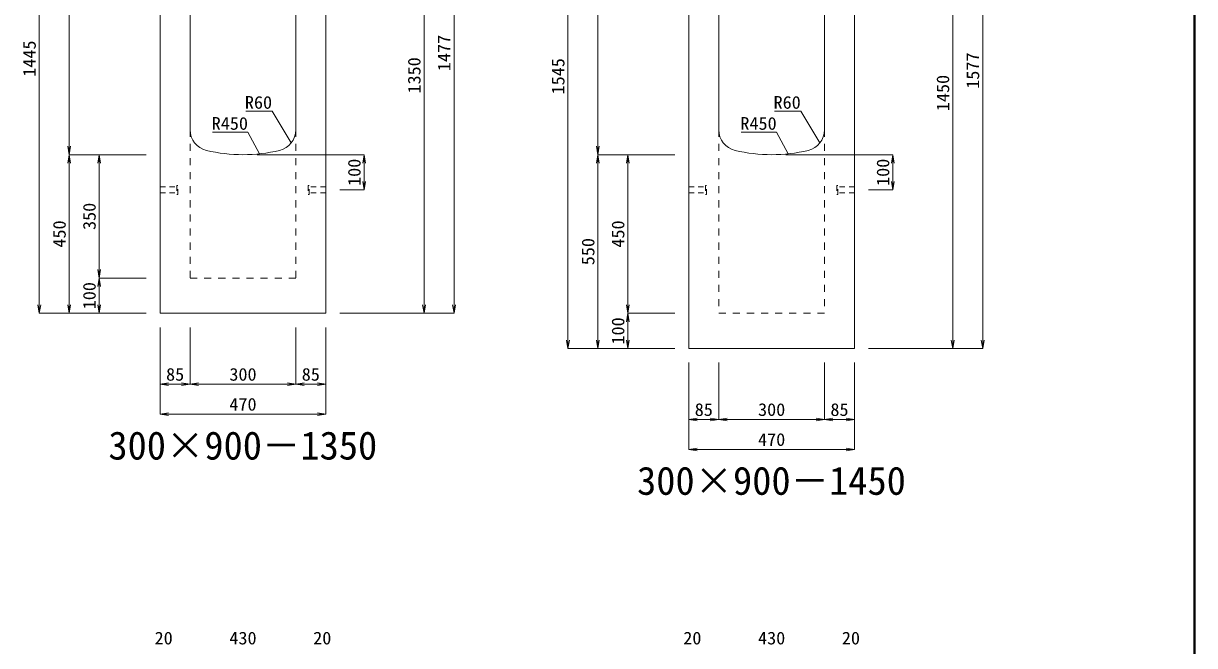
# Model space of a CAD drawing. Units: millimetres at full size. Extents: x -22536 to 51867, y -19720 to 38340.
# Drawn here: x 21277 to 24600, y 24627 to 26392 of the extents above; entities that cross this region are included whole.
import ezdxf
from ezdxf.enums import TextEntityAlignment as Align

# ---------------------------------------------------------------- set-up
doc = ezdxf.new("R2010")
doc.units = ezdxf.units.MM
doc.header["$LTSCALE"] = 20
doc.linetypes.add('USER1', pattern=[2, 1, -1])
doc.linetypes.add('USER2', pattern=[1.35, 0.75, -0.6])
for name, color, linetype, lineweight in [('インサート', 3, 'USER2', 9), ('図枠', 7, 'Continuous', 5), ('寸法線', 7, 'Continuous', 13), ('引出線', 4, 'Continuous', 13), ('本体', 2, 'Continuous', 13)]:
    doc.layers.add(name, color=color, linetype=linetype, lineweight=lineweight)
doc.layers.add('文字', color=7, linetype='Continuous')
doc.styles.add('ＭＳ 明朝', font='')
doc.styles.get('ＭＳ 明朝').set_extended_font_data('MS Mincho')

# ---------------------------------------------------------------- blocks, each defined once
blk = doc.blocks.new('open_arrow')
at = {"color": 0, "linetype": 'Continuous', "lineweight": -2}
blk.add_lwpolyline([(7.5, 1.25), (0, 0), (7.5, -1.25)], dxfattribs=at)

msp = doc.modelspace()

# ---------------------------------------------------------------- linework, layer by layer
at = {"layer": 'インサート'}
for p, q in [((21665, 25928.5), (21712, 25928.5)), ((21665, 25928.5), (21665, 25911.5)), ((21715, 25932.5), (21712, 25932.5)), ((21712, 25932.5), (21712, 25907.5)), ((21715, 25907.5), (21715, 25932.5)), ((22088, 25932.5), (22085, 25932.5)), ((22085, 25932.5), (22085, 25907.5)), ((22088, 25907.5), (22088, 25932.5)), ((22135, 25928.5), (22088, 25928.5)), ((22135, 25911.5), (22135, 25928.5)), ((23165, 25928.5), (23212, 25928.5)), ((23165, 25928.5), (23165, 25911.5)), ((23215, 25932.5), (23212, 25932.5)), ((23212, 25932.5), (23212, 25907.5)), ((23215, 25907.5), (23215, 25932.5)), ((23588, 25932.5), (23585, 25932.5)), ((23585, 25932.5), (23585, 25907.5)), ((23588, 25907.5), (23588, 25932.5)), ((23635, 25928.5), (23588, 25928.5)), ((23635, 25911.5), (23635, 25928.5)), ((21665, 25911.5), (21712, 25911.5)), ((21712, 25907.5), (21715, 25907.5)), ((22085, 25907.5), (22088, 25907.5)), ((22135, 25911.5), (22088, 25911.5)), ((23165, 25911.5), (23212, 25911.5)), ((23212, 25907.5), (23215, 25907.5)), ((23585, 25907.5), (23588, 25907.5)), ((23635, 25911.5), (23588, 25911.5))]:
    msp.add_line(p, q, dxfattribs=at)
at = {"layer": '図枠', "lineweight": 40}
msp.add_line((24600, 19420), (24600, 36040), dxfattribs=at)
at = {"layer": '寸法線'}
for p, q in [((22498.78, 27047), (22498.78, 25570)), ((23998.78, 27047), (23998.78, 25470)), ((21322.06, 25570), (21322.06, 27015)), ((22822.06, 25470), (22822.06, 27015)), ((21407.06, 26920), (21407.06, 26020)), ((22413.78, 26920), (22413.78, 25570)), ((22907.06, 26920), (22907.06, 26020)), ((23913.78, 26920), (23913.78, 25470)), ((21625, 26020), (21407.06, 26020)), ((21407.06, 25570), (21407.06, 26020)), ((21625, 26020), (21407.06, 26020)), ((21492.06, 26020), (21492.06, 25670)), ((21625, 26020), (21492.06, 26020)), ((21940, 26020), (22243.78, 26020)), ((22243.78, 26020), (22243.78, 25920)), ((23125, 26020), (22907.06, 26020)), ((22907.06, 25470), (22907.06, 26020)), ((23125, 26020), (22907.06, 26020)), ((22992.06, 26020), (22992.06, 25570)), ((23125, 26020), (22992.06, 26020)), ((23440, 26020), (23743.78, 26020)), ((23743.78, 26020), (23743.78, 25920)), ((22175, 25920), (22243.78, 25920)), ((23675, 25920), (23743.78, 25920)), ((21625, 25670), (21492.06, 25670)), ((21492.06, 25670), (21492.06, 25570)), ((21625, 25670), (21492.06, 25670)), ((21625, 25570), (21322.06, 25570)), ((21625, 25570), (21407.06, 25570)), ((21625, 25570), (21492.06, 25570)), ((22175, 25570), (22413.78, 25570)), ((22175, 25570), (22498.78, 25570)), ((23125, 25570), (22992.06, 25570)), ((22992.06, 25570), (22992.06, 25470)), ((23125, 25570), (22992.06, 25570)), ((21665, 25530), (21665, 25368.84)), ((21665, 25530), (21665, 25283.84)), ((21750, 25530), (21750, 25368.84)), ((21750, 25530), (21750, 25368.84)), ((22050, 25530), (22050, 25368.84)), ((22050, 25530), (22050, 25368.84)), ((22135, 25530), (22135, 25368.84)), ((22135, 25530), (22135, 25283.84)), ((23125, 25470), (22822.06, 25470)), ((23125, 25470), (22907.06, 25470)), ((23125, 25470), (22992.06, 25470)), ((23675, 25470), (23913.78, 25470)), ((23675, 25470), (23998.78, 25470)), ((23165, 25430), (23165, 25268.84)), ((23165, 25430), (23165, 25183.84)), ((23250, 25430), (23250, 25268.84)), ((23250, 25430), (23250, 25268.84)), ((23550, 25430), (23550, 25268.84)), ((23550, 25430), (23550, 25268.84)), ((23635, 25430), (23635, 25268.84)), ((23635, 25430), (23635, 25183.84)), ((21665, 25368.84), (21750, 25368.84)), ((21750, 25368.84), (22050, 25368.84)), ((22050, 25368.84), (22135, 25368.84)), ((21665, 25283.84), (22135, 25283.84)), ((23165, 25268.84), (23250, 25268.84)), ((23250, 25268.84), (23550, 25268.84)), ((23550, 25268.84), (23635, 25268.84)), ((23165, 25183.84), (23635, 25183.84))]:
    msp.add_line(p, q, dxfattribs=at)
at = {"layer": '引出線'}
for points in [[(22037.07, 26053.32), (21982.66, 26143.21), (21907.98, 26143.21)], [(23537.07, 26053.32), (23482.66, 26143.21), (23407.98, 26143.21)], [(21946.44, 26022.4), (21914.22, 26083.55), (21813.21, 26083.55)], [(23446.44, 26022.4), (23414.22, 26083.55), (23313.21, 26083.55)]]:
    msp.add_lwpolyline(points, dxfattribs=at)
at = {"layer": '本体'}
for p, q in [((21665, 26920), (21665, 25570)), ((21750, 26920), (21750, 26090.53)), ((22050, 26920), (22050, 26090.53)), ((22135, 26920), (22135, 25570)), ((23165, 26920), (23165, 25470)), ((23250, 26920), (23250, 26090.53)), ((23550, 26920), (23550, 26090.53)), ((23635, 26920), (23635, 25470)), ((21665, 25570), (22135, 25570)), ((23165, 25470), (23635, 25470))]:
    msp.add_line(p, q, dxfattribs=at)
at = {"layer": '本体', "linetype": 'USER1', "lineweight": 15}
for p, q in [((21750, 26090.53), (21750, 25670)), ((22050, 26090.53), (22050, 25670)), ((23250, 26090.53), (23250, 25570)), ((23550, 26090.53), (23550, 25570)), ((21750, 25670), (22050, 25670)), ((23250, 25570), (23550, 25570))]:
    msp.add_line(p, q, dxfattribs=at)
at = {"layer": '本体'}
for centre, radius, start, end in [((21810, 26090.53), 60, 180, 256.65764), ((21990, 26090.53), 60, 283.34236, 0), ((23310, 26090.53), 60, 180, 256.65764), ((23490, 26090.53), 60, 283.34236, 0), ((21900, 26470), 450, 256.65764, 283.34236), ((23400, 26470), 450, 256.65764, 283.34236)]:
    msp.add_arc(centre, radius, start, end, dxfattribs=at)

# ---------------------------------------------------------------- block references
at = {"layer": '寸法線', "xscale": 3.2, "yscale": 3.2}
for p, rotation in [((21407.06, 26020), 90), ((21407.06, 26020), 270), ((21492.06, 26020), 270), ((22243.78, 26020), 270), ((22907.06, 26020), 90), ((22907.06, 26020), 270), ((22992.06, 26020), 270), ((23743.78, 26020), 270), ((22243.78, 25920), 90), ((23743.78, 25920), 90), ((21492.06, 25670), 90), ((21492.06, 25670), 270), ((21322.06, 25570), 90), ((21407.06, 25570), 90), ((21492.06, 25570), 90), ((22413.78, 25570), 90), ((22498.78, 25570), 90), ((22992.06, 25570), 90), ((22992.06, 25570), 270), ((22822.06, 25470), 90), ((22907.06, 25470), 90), ((22992.06, 25470), 90), ((23913.78, 25470), 90), ((23998.78, 25470), 90), ((21750, 25368.84), 180), ((22050, 25368.84), 180), ((22135, 25368.84), 180), ((22135, 25283.84), 180), ((23250, 25268.84), 180), ((23550, 25268.84), 180), ((23635, 25268.84), 180), ((23635, 25183.84), 180)]:
    msp.add_blockref('open_arrow', p, dxfattribs=dict(at, rotation=rotation))
for p in [(21665, 25368.84), (21750, 25368.84), (22050, 25368.84), (21665, 25283.84), (23165, 25268.84), (23250, 25268.84), (23550, 25268.84), (23165, 25183.84)]:
    msp.add_blockref('open_arrow', p, dxfattribs=at)
at = {"layer": '引出線', "xscale": 0.0533, "yscale": 0.0533}
for p, rotation in [((22037.07, 26053.32), 121.2), ((23537.07, 26053.32), 121.2), ((21946.44, 26022.4), 117.8), ((23446.44, 26022.4), 117.8)]:
    msp.add_blockref('open_arrow', p, dxfattribs=dict(at, rotation=rotation))

# ---------------------------------------------------------------- texts
at = {"layer": '寸法線', "style": 'ＭＳ 明朝', "width": 1.05}
for s, p in [('1477', (22470.78, 26308.5)), ('1445', (21294.06, 26292.5)), ('1350', (22385.78, 26245)), ('1545', (22794.06, 26242.5)), ('1577', (23970.78, 26258.5)), ('1450', (23885.78, 26195)), ('100', (22215.78, 25970)), ('100', (23715.78, 25970)), ('350', (21464.06, 25845)), ('450', (21379.06, 25795)), ('450', (22964.06, 25795)), ('550', (22879.06, 25745)), ('100', (21464.06, 25620)), ('100', (22964.06, 25520))]:
    msp.add_text(s, height=36.03, rotation=90, dxfattribs=at).set_placement(p, align=Align.MIDDLE_CENTER)
for s, p in [('85', (21707.5, 25396.84)), ('300', (21900, 25396.84)), ('85', (22092.5, 25396.84)), ('470', (21900, 25311.84)), ('85', (23207.5, 25296.84)), ('300', (23400, 25296.84)), ('85', (23592.5, 25296.84)), ('470', (23400, 25211.84)), ('20', (21675, 24648.58)), ('430', (21900, 24648.58)), ('20', (22125, 24648.58)), ('20', (23175, 24648.58)), ('430', (23400, 24648.58)), ('20', (23625, 24648.58))]:
    msp.add_text(s, height=36.03, dxfattribs=at).set_placement(p, align=Align.MIDDLE_CENTER)
at = {"layer": '引出線', "style": 'ＭＳ 明朝', "width": 1.05}
for s, p in [('R60', (21982.66, 26186.41)), ('R60', (23482.66, 26186.41)), ('R450', (21914.22, 26126.75)), ('R450', (23414.22, 26126.75))]:
    msp.add_text(s, height=36.03, dxfattribs=at).set_placement(p, align=Align.TOP_RIGHT)
at = {"layer": '文字', "style": 'ＭＳ 明朝'}
for s, p in [('300×900－1350', (21899.52, 25195.03)), ('300×900－1450', (23399.52, 25095.03))]:
    msp.add_text(s, height=80.06, dxfattribs=at).set_placement(p, align=Align.MIDDLE_CENTER)

doc.saveas('drawing.dxf')
